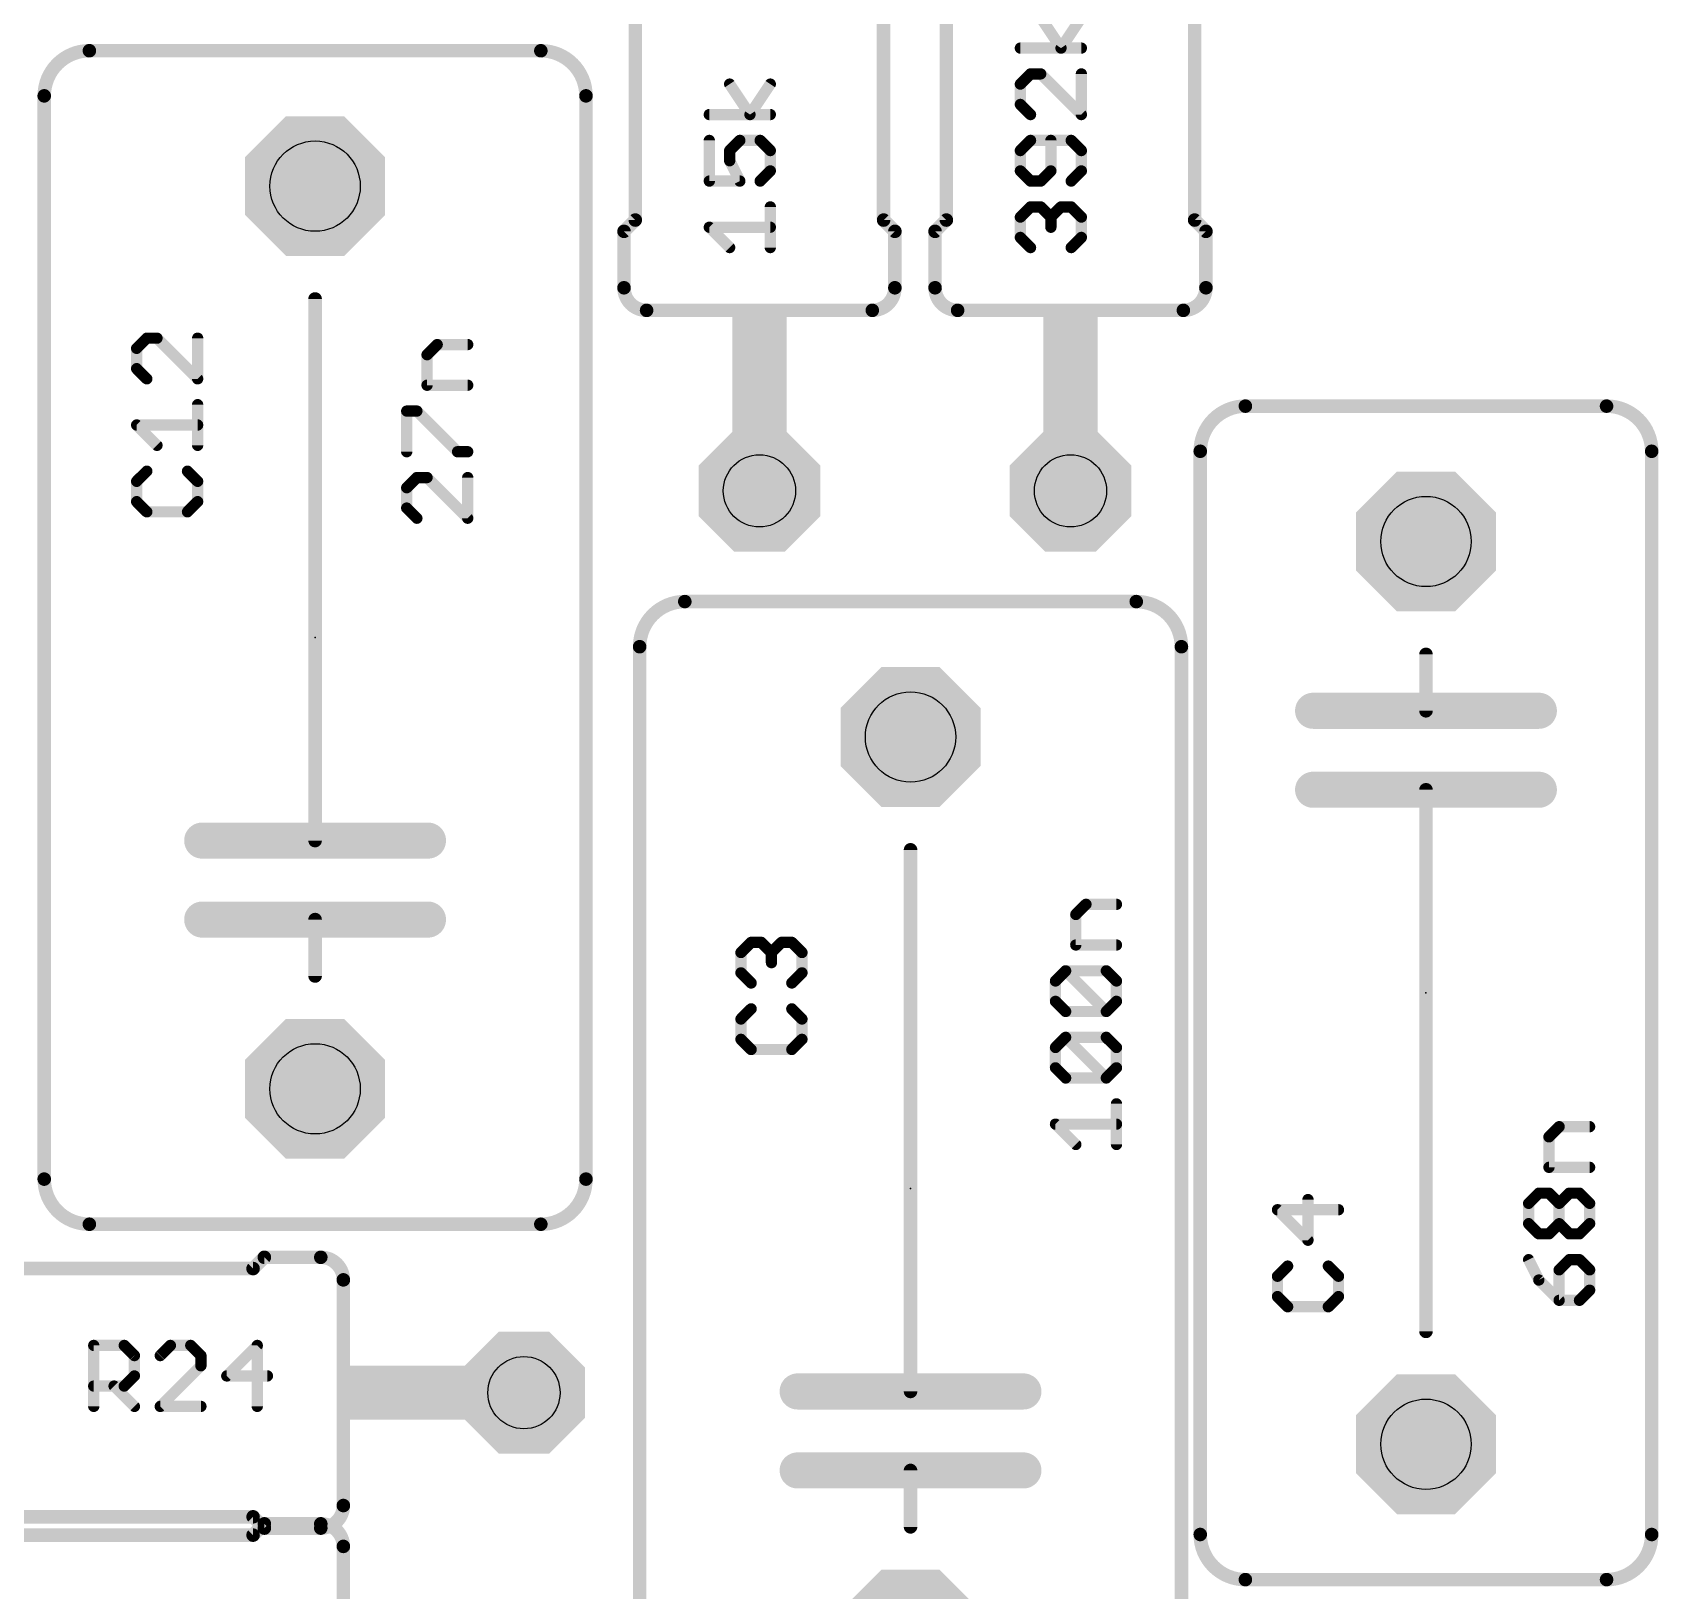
# Model space of a CAD drawing. Header units: inches. Extents: x -5 to 142, y -3 to 122.
# Drawn here: x 89.82 to 108.12, y 47.77 to 65.31 of the extents above; entities that cross this region are included whole.
import ezdxf

# ---------------------------------------------------------------- set-up
doc = ezdxf.new("R2010")
doc.units = ezdxf.units.IN
doc.header["$MEASUREMENT"] = 0
for name, color, linetype in [('17', 82, 'Continuous'), ('21', 253, 'Continuous'), ('23', 7, 'Continuous'), ('25', 253, 'Continuous'), ('27', 253, 'Continuous'), ('29', 253, 'Continuous'), ('44', 253, 'Continuous'), ('51', 253, 'Continuous')]:
    doc.layers.add(name, color=color, linetype=linetype)

# ---------------------------------------------------------------- blocks, each defined once
blk = doc.blocks.new('OCTAGONP')
at = {"const_width": 0.5}
blk.add_lwpolyline([(-0.25, -0.1036), (-0.25, 0.1036), (-0.1036, 0.25), (0.1036, 0.25), (0.25, 0.1036), (0.25, -0.1036), (0.1036, -0.25), (-0.1036, -0.25), (-0.25, -0.1036), (-0.25, 0.1036)], dxfattribs=at)
blk = doc.blocks.new('RECT')
blk.add_solid([(-0.5, -0.5), (0.5, -0.5), (-0.5, 0.5), (0.5, 0.5)])

msp = doc.modelspace()

# ---------------------------------------------------------------- linework, layer by layer
at = {"layer": '21'}
for points, const_width in [([(96.603, 69.802), (96.603, 63.198)], 0.1524), ([(99.397, 69.802), (99.397, 63.198)], 0.1524), ([(100.103, 69.802), (100.103, 63.198)], 0.1524), ([(102.897, 69.802), (102.897, 63.198)], 0.1524), ([(90.46, 65.104), (95.54, 65.104)], 0.1524), ([(89.952, 52.404), (89.952, 64.596)], 0.1524), ([(96.048, 64.596), (96.048, 52.404)], 0.1524), ([(96.603, 63.198), (96.476, 63.071)], 0.1524), ([(96.476, 62.436), (96.476, 63.071)], 0.1524), ([(99.397, 63.198), (99.524, 63.071)], 0.1524), ([(99.524, 62.436), (99.524, 63.071)], 0.1524), ([(100.103, 63.198), (99.976, 63.071)], 0.1524), ([(99.976, 62.436), (99.976, 63.071)], 0.1524), ([(102.897, 63.198), (103.024, 63.071)], 0.1524), ([(103.024, 62.436), (103.024, 63.071)], 0.1524), ([(93, 62.31), (93, 56.214)], 0.1524), ([(99.27, 62.182), (96.73, 62.182)], 0.1524), ([(102.77, 62.182), (100.23, 62.182)], 0.1524), ([(103.468, 61.104), (107.532, 61.104)], 0.1524), ([(102.96, 48.404), (102.96, 60.596)], 0.1524), ([(108.04, 60.596), (108.04, 48.404)], 0.1524), ([(97.16, 58.904), (102.24, 58.904)], 0.1524), ([(96.652, 46.204), (96.652, 58.396)], 0.1524), ([(102.748, 58.396), (102.748, 46.204)], 0.1524), ([(105.5, 58.31), (105.5, 57.675)], 0.1524), ([(105.5, 57.675), (104.23, 57.675)], 0.4064), ([(106.77, 57.675), (105.5, 57.675)], 0.4064), ([(105.5, 56.786), (104.23, 56.786)], 0.4064), ([(106.77, 56.786), (105.5, 56.786)], 0.4064), ([(105.5, 50.69), (105.5, 56.786)], 0.1524), ([(91.73, 56.214), (93, 56.214)], 0.4064), ([(93, 56.214), (94.27, 56.214)], 0.4064), ([(99.7, 56.11), (99.7, 50.014)], 0.1524), ([(91.73, 55.325), (93, 55.325)], 0.4064), ([(93, 55.325), (94.27, 55.325)], 0.4064), ([(93, 54.69), (93, 55.325)], 0.1524), ([(95.54, 51.896), (90.46, 51.896)], 0.1524), ([(92.302, 51.397), (92.429, 51.524)], 0.1524), ([(93.064, 51.524), (92.429, 51.524)], 0.1524), ([(85.698, 51.397), (92.302, 51.397)], 0.1524), ([(93.318, 51.27), (93.318, 48.73)], 0.1524), ([(98.43, 50.014), (99.7, 50.014)], 0.4064), ([(99.7, 50.014), (100.97, 50.014)], 0.4064), ([(98.43, 49.125), (99.7, 49.125)], 0.4064), ([(99.7, 49.125), (100.97, 49.125)], 0.4064), ([(99.7, 48.49), (99.7, 49.125)], 0.1524), ([(85.698, 48.603), (92.302, 48.603)], 0.1524), ([(92.302, 48.603), (92.429, 48.476)], 0.1524), ([(92.302, 48.397), (92.429, 48.524)], 0.1524), ([(93.064, 48.524), (92.429, 48.524)], 0.1524), ([(93.064, 48.476), (92.429, 48.476)], 0.1524), ([(85.698, 48.397), (92.302, 48.397)], 0.1524), ([(93.318, 48.27), (93.318, 45.73)], 0.1524), ([(107.532, 47.896), (103.468, 47.896)], 0.1524)]:
    msp.add_lwpolyline(points, dxfattribs=dict(at, const_width=const_width))
for points, const_width in [([(90.46, 65.104, 0.4142), (89.952, 64.596)], 0.1524), ([(90.46, 65.1421, 1), (90.46, 65.0659)], 0.0762), ([(90.46, 65.0659, 1), (90.46, 65.1421)], 0.0762), ([(96.048, 64.596, 0.4142), (95.54, 65.104)], 0.1524), ([(95.54, 65.1421, 1), (95.54, 65.0659)], 0.0762), ([(95.54, 65.0659, 1), (95.54, 65.1421)], 0.0762), ([(89.9901, 64.596, 1), (89.9139, 64.596)], 0.0762), ([(89.9139, 64.596, 1), (89.9901, 64.596)], 0.0762), ([(96.0861, 64.596, 1), (96.0099, 64.596)], 0.0762), ([(96.0099, 64.596, 1), (96.0861, 64.596)], 0.0762), ([(96.5141, 63.071, 1), (96.4379, 63.071)], 0.0762), ([(96.4491, 63.0979, 1), (96.5029, 63.0441)], 0.0762), ([(96.5649, 63.198, 1), (96.6411, 63.198)], 0.0762), ([(96.6299, 63.1711, 1), (96.5761, 63.2249)], 0.0762), ([(99.3589, 63.198, 1), (99.4351, 63.198)], 0.0762), ([(99.4239, 63.2249, 1), (99.3701, 63.1711)], 0.0762), ([(99.5621, 63.071, 1), (99.4859, 63.071)], 0.0762), ([(99.4971, 63.0441, 1), (99.5509, 63.0979)], 0.0762), ([(100.0141, 63.071, 1), (99.9379, 63.071)], 0.0762), ([(99.9491, 63.0979, 1), (100.0029, 63.0441)], 0.0762), ([(100.0649, 63.198, 1), (100.1411, 63.198)], 0.0762), ([(100.1299, 63.1711, 1), (100.0761, 63.2249)], 0.0762), ([(102.8589, 63.198, 1), (102.9351, 63.198)], 0.0762), ([(102.9239, 63.2249, 1), (102.8701, 63.1711)], 0.0762), ([(103.0621, 63.071, 1), (102.9859, 63.071)], 0.0762), ([(102.9971, 63.0441, 1), (103.0509, 63.0979)], 0.0762), ([(96.476, 62.436, 0.4142), (96.73, 62.182)], 0.1524), ([(96.5141, 62.436, 1), (96.4379, 62.436)], 0.0762), ([(96.4379, 62.436, 1), (96.5141, 62.436)], 0.0762), ([(99.27, 62.182, 0.4142), (99.524, 62.436)], 0.1524), ([(99.5621, 62.436, 1), (99.4859, 62.436)], 0.0762), ([(99.4859, 62.436, 1), (99.5621, 62.436)], 0.0762), ([(99.976, 62.436, 0.4142), (100.23, 62.182)], 0.1524), ([(100.0141, 62.436, 1), (99.9379, 62.436)], 0.0762), ([(99.9379, 62.436, 1), (100.0141, 62.436)], 0.0762), ([(102.77, 62.182, 0.4142), (103.024, 62.436)], 0.1524), ([(103.0621, 62.436, 1), (102.9859, 62.436)], 0.0762), ([(102.9859, 62.436, 1), (103.0621, 62.436)], 0.0762), ([(93.0381, 62.31, 1), (92.9619, 62.31)], 0.0762), ([(96.73, 62.2201, 1), (96.73, 62.1439)], 0.0762), ([(96.73, 62.1439, 1), (96.73, 62.2201)], 0.0762), ([(99.27, 62.2201, 1), (99.27, 62.1439)], 0.0762), ([(99.27, 62.1439, 1), (99.27, 62.2201)], 0.0762), ([(100.23, 62.2201, 1), (100.23, 62.1439)], 0.0762), ([(100.23, 62.1439, 1), (100.23, 62.2201)], 0.0762), ([(102.77, 62.2201, 1), (102.77, 62.1439)], 0.0762), ([(102.77, 62.1439, 1), (102.77, 62.2201)], 0.0762), ([(103.468, 61.104, 0.4142), (102.96, 60.596)], 0.1524), ([(103.468, 61.1421, 1), (103.468, 61.0659)], 0.0762), ([(103.468, 61.0659, 1), (103.468, 61.1421)], 0.0762), ([(108.04, 60.596, 0.4142), (107.532, 61.104)], 0.1524), ([(107.532, 61.1421, 1), (107.532, 61.0659)], 0.0762), ([(107.532, 61.0659, 1), (107.532, 61.1421)], 0.0762), ([(102.9981, 60.596, 1), (102.9219, 60.596)], 0.0762), ([(102.9219, 60.596, 1), (102.9981, 60.596)], 0.0762), ([(108.0781, 60.596, 1), (108.0019, 60.596)], 0.0762), ([(108.0019, 60.596, 1), (108.0781, 60.596)], 0.0762), ([(97.16, 58.904, 0.4142), (96.652, 58.396)], 0.1524), ([(97.16, 58.9421, 1), (97.16, 58.8659)], 0.0762), ([(97.16, 58.8659, 1), (97.16, 58.9421)], 0.0762), ([(102.748, 58.396, 0.4142), (102.24, 58.904)], 0.1524), ([(102.24, 58.9421, 1), (102.24, 58.8659)], 0.0762), ([(102.24, 58.8659, 1), (102.24, 58.9421)], 0.0762), ([(96.6901, 58.396, 1), (96.6139, 58.396)], 0.0762), ([(96.6139, 58.396, 1), (96.6901, 58.396)], 0.0762), ([(102.7861, 58.396, 1), (102.7099, 58.396)], 0.0762), ([(102.7099, 58.396, 1), (102.7861, 58.396)], 0.0762), ([(105.5381, 58.31, 1), (105.4619, 58.31)], 0.0762), ([(104.23, 57.7766, 1), (104.23, 57.5734)], 0.2032), ([(105.5, 57.7766, 1), (105.5, 57.5734)], 0.2032), ([(105.5, 57.5734, 1), (105.5, 57.7766)], 0.2032), ([(106.77, 57.5734, 1), (106.77, 57.7766)], 0.2032), ([(105.4619, 57.675, 1), (105.5381, 57.675)], 0.0762), ([(104.23, 56.8876, 1), (104.23, 56.6844)], 0.2032), ([(105.5, 56.8876, 1), (105.5, 56.6844)], 0.2032), ([(105.5, 56.6844, 1), (105.5, 56.8876)], 0.2032), ([(106.77, 56.6844, 1), (106.77, 56.8876)], 0.2032), ([(105.5381, 56.786, 1), (105.4619, 56.786)], 0.0762), ([(91.73, 56.3156, 1), (91.73, 56.1124)], 0.2032), ([(93, 56.3156, 1), (93, 56.1124)], 0.2032), ([(93, 56.1124, 1), (93, 56.3156)], 0.2032), ([(94.27, 56.1124, 1), (94.27, 56.3156)], 0.2032), ([(92.9619, 56.214, 1), (93.0381, 56.214)], 0.0762), ([(99.7381, 56.11, 1), (99.6619, 56.11)], 0.0762), ([(91.73, 55.4266, 1), (91.73, 55.2234)], 0.2032), ([(93, 55.4266, 1), (93, 55.2234)], 0.2032), ([(93, 55.2234, 1), (93, 55.4266)], 0.2032), ([(94.27, 55.2234, 1), (94.27, 55.4266)], 0.2032), ([(93.0381, 55.325, 1), (92.9619, 55.325)], 0.0762), ([(92.9619, 54.69, 1), (93.0381, 54.69)], 0.0762), ([(89.952, 52.404, 0.4142), (90.46, 51.896)], 0.1524), ([(89.9901, 52.404, 1), (89.9139, 52.404)], 0.0762), ([(89.9139, 52.404, 1), (89.9901, 52.404)], 0.0762), ([(95.54, 51.896, 0.4142), (96.048, 52.404)], 0.1524), ([(96.0861, 52.404, 1), (96.0099, 52.404)], 0.0762), ([(96.0099, 52.404, 1), (96.0861, 52.404)], 0.0762), ([(90.46, 51.9341, 1), (90.46, 51.8579)], 0.0762), ([(90.46, 51.8579, 1), (90.46, 51.9341)], 0.0762), ([(95.54, 51.9341, 1), (95.54, 51.8579)], 0.0762), ([(95.54, 51.8579, 1), (95.54, 51.9341)], 0.0762), ([(92.429, 51.5621, 1), (92.429, 51.4859)], 0.0762), ([(92.4559, 51.4971, 1), (92.4021, 51.5509)], 0.0762), ([(93.318, 51.27, 0.4142), (93.064, 51.524)], 0.1524), ([(93.064, 51.5621, 1), (93.064, 51.4859)], 0.0762), ([(93.064, 51.4859, 1), (93.064, 51.5621)], 0.0762), ([(92.2751, 51.4239, 1), (92.3289, 51.3701)], 0.0762), ([(92.302, 51.3589, 1), (92.302, 51.4351)], 0.0762), ([(93.3561, 51.27, 1), (93.2799, 51.27)], 0.0762), ([(93.2799, 51.27, 1), (93.3561, 51.27)], 0.0762), ([(105.4619, 50.69, 1), (105.5381, 50.69)], 0.0762), ([(98.43, 50.1156, 1), (98.43, 49.9124)], 0.2032), ([(99.7, 50.1156, 1), (99.7, 49.9124)], 0.2032), ([(99.7, 49.9124, 1), (99.7, 50.1156)], 0.2032), ([(100.97, 49.9124, 1), (100.97, 50.1156)], 0.2032), ([(99.6619, 50.014, 1), (99.7381, 50.014)], 0.0762), ([(98.43, 49.2266, 1), (98.43, 49.0234)], 0.2032), ([(99.7, 49.2266, 1), (99.7, 49.0234)], 0.2032), ([(99.7, 49.0234, 1), (99.7, 49.2266)], 0.2032), ([(100.97, 49.0234, 1), (100.97, 49.2266)], 0.2032), ([(99.7381, 49.125, 1), (99.6619, 49.125)], 0.0762), ([(92.3289, 48.6299, 1), (92.2751, 48.5761)], 0.0762), ([(92.302, 48.5649, 1), (92.302, 48.6411)], 0.0762), ([(93.064, 48.476, 0.4142), (93.318, 48.73)], 0.1524), ([(93.3561, 48.73, 1), (93.2799, 48.73)], 0.0762), ([(93.2799, 48.73, 1), (93.3561, 48.73)], 0.0762), ([(92.429, 48.5621, 1), (92.429, 48.4859)], 0.0762), ([(92.429, 48.5141, 1), (92.429, 48.4379)], 0.0762), ([(92.4559, 48.4971, 1), (92.4021, 48.5509)], 0.0762), ([(92.4021, 48.4491, 1), (92.4559, 48.5029)], 0.0762), ([(93.318, 48.27, 0.4142), (93.064, 48.524)], 0.1524), ([(93.064, 48.5621, 1), (93.064, 48.4859)], 0.0762), ([(93.064, 48.5141, 1), (93.064, 48.4379)], 0.0762), ([(93.064, 48.4859, 1), (93.064, 48.5621)], 0.0762), ([(93.064, 48.4379, 1), (93.064, 48.5141)], 0.0762), ([(99.6619, 48.49, 1), (99.7381, 48.49)], 0.0762), ([(92.2751, 48.4239, 1), (92.3289, 48.3701)], 0.0762), ([(92.302, 48.3589, 1), (92.302, 48.4351)], 0.0762), ([(93.3561, 48.27, 1), (93.2799, 48.27)], 0.0762), ([(93.2799, 48.27, 1), (93.3561, 48.27)], 0.0762), ([(102.96, 48.404, 0.4142), (103.468, 47.896)], 0.1524), ([(102.9981, 48.404, 1), (102.9219, 48.404)], 0.0762), ([(102.9219, 48.404, 1), (102.9981, 48.404)], 0.0762), ([(107.532, 47.896, 0.4142), (108.04, 48.404)], 0.1524), ([(108.0781, 48.404, 1), (108.0019, 48.404)], 0.0762), ([(108.0019, 48.404, 1), (108.0781, 48.404)], 0.0762), ([(103.468, 47.9341, 1), (103.468, 47.8579)], 0.0762), ([(103.468, 47.8579, 1), (103.468, 47.9341)], 0.0762), ([(107.532, 47.9341, 1), (107.532, 47.8579)], 0.0762), ([(107.532, 47.8579, 1), (107.532, 47.9341)], 0.0762)]:
    msp.add_lwpolyline(points, format="xyb", dxfattribs=dict(at, const_width=const_width))
at = {"layer": '23'}
for p in [(93, 58.5), (105.5, 54.5), (99.7, 52.3)]:
    msp.add_point(p, dxfattribs=at)
at = {"layer": '25', "const_width": 0.127}
for points in [[(91.1063, 61.8687), (90.9919, 61.7543)], [(91.2207, 61.8687), (91.1063, 61.8687)], [(91.6783, 61.4111), (91.2207, 61.8687)], [(91.6783, 61.8687), (91.6783, 61.4111)], [(90.9919, 61.7543), (90.9919, 61.5255)], [(90.9919, 61.5255), (91.1063, 61.4111)], [(91.6783, 60.6627), (91.6783, 61.1203)], [(91.2207, 60.6627), (90.9919, 60.8915)], [(90.9919, 60.8915), (91.6783, 60.8915)], [(91.1063, 60.3718), (90.9919, 60.2574)], [(91.6783, 60.2574), (91.5639, 60.3718)], [(90.9919, 60.2574), (90.9919, 60.0287)], [(91.6783, 60.0287), (91.6783, 60.2574)], [(90.9919, 60.0287), (91.1063, 59.9143)], [(91.5639, 59.9143), (91.6783, 60.0287)], [(91.1063, 59.9143), (91.5639, 59.9143)], [(97.7919, 54.9543), (97.9063, 55.0687)], [(97.9063, 55.0687), (98.0207, 55.0687)], [(98.0207, 55.0687), (98.1351, 54.9543)], [(98.1351, 54.9543), (98.2495, 55.0687)], [(98.2495, 55.0687), (98.3639, 55.0687)], [(98.3639, 55.0687), (98.4783, 54.9543)], [(97.7919, 54.7255), (97.7919, 54.9543)], [(98.1351, 54.9543), (98.1351, 54.8399)], [(98.4783, 54.9543), (98.4783, 54.7255)], [(97.9063, 54.6111), (97.7919, 54.7255)], [(98.4783, 54.7255), (98.3639, 54.6111)], [(97.9063, 54.3203), (97.7919, 54.2059)], [(98.4783, 54.2059), (98.3639, 54.3203)], [(97.7919, 54.2059), (97.7919, 53.9771)], [(98.4783, 53.9771), (98.4783, 54.2059)], [(97.7919, 53.9771), (97.9063, 53.8627)], [(98.3639, 53.8627), (98.4783, 53.9771)], [(97.9063, 53.8627), (98.3639, 53.8627)], [(104.1723, 51.7159), (104.1723, 52.1735)], [(104.5155, 52.0591), (103.8291, 52.0591)], [(103.8291, 52.0591), (104.1723, 51.7159)], [(103.9435, 51.4251), (103.8291, 51.3107)], [(104.5155, 51.3107), (104.4011, 51.4251)], [(103.8291, 51.3107), (103.8291, 51.0819)], [(104.5155, 51.0819), (104.5155, 51.3107)], [(103.8291, 51.0819), (103.9435, 50.9675)], [(104.4011, 50.9675), (104.5155, 51.0819)], [(103.9435, 50.9675), (104.4011, 50.9675)], [(90.5093, 49.8457), (90.5093, 50.5321)], [(90.5093, 50.5321), (90.8524, 50.5321)], [(90.8524, 50.5321), (90.9668, 50.4177)], [(91.3721, 50.5321), (91.2577, 50.4177)], [(91.6009, 50.5321), (91.3721, 50.5321)], [(91.7153, 50.4177), (91.6009, 50.5321)], [(92.3493, 50.5321), (92.0061, 50.1889)], [(92.3493, 49.8457), (92.3493, 50.5321)], [(90.9668, 50.4177), (90.9668, 50.1889)], [(91.2577, 49.8457), (91.7153, 50.3033)], [(91.7153, 50.3033), (91.7153, 50.4177)], [(90.8524, 50.0745), (90.5093, 50.0745)], [(90.738, 50.0745), (90.9668, 49.8457)], [(90.9668, 50.1889), (90.8524, 50.0745)], [(92.0061, 50.1889), (92.4637, 50.1889)], [(91.7153, 49.8457), (91.2577, 49.8457)]]:
    msp.add_lwpolyline(points, dxfattribs=at)
at = {"layer": '25', "const_width": 0.0635}
for points in [[(91.1063, 61.9004, 1), (91.1063, 61.8369)], [(91.1288, 61.8462, 1), (91.0839, 61.8911)], [(91.2432, 61.8911, 1), (91.1983, 61.8462)], [(91.2207, 61.8369, 1), (91.2207, 61.9004)], [(91.7101, 61.8687, 1), (91.6466, 61.8687)], [(91.0237, 61.7543, 1), (90.9602, 61.7543)], [(90.9695, 61.7767, 1), (91.0144, 61.7318)], [(90.9602, 61.5255, 1), (91.0237, 61.5255)], [(91.0144, 61.5479, 1), (90.9695, 61.503)], [(91.0839, 61.3886, 1), (91.1288, 61.4335)], [(91.6466, 61.4111, 1), (91.7101, 61.4111)], [(91.6558, 61.3886, 1), (91.7008, 61.4335)], [(91.7101, 61.1203, 1), (91.6466, 61.1203)], [(90.9919, 60.9232, 1), (90.9919, 60.8597)], [(91.0144, 60.9139, 1), (90.9695, 60.869)], [(91.6783, 60.8597, 1), (91.6783, 60.9232)], [(91.1983, 60.6402, 1), (91.2432, 60.6851)], [(91.6466, 60.6627, 1), (91.7101, 60.6627)], [(91.1288, 60.3494, 1), (91.0839, 60.3943)], [(91.5864, 60.3943, 1), (91.5415, 60.3494)], [(91.0237, 60.2574, 1), (90.9602, 60.2574)], [(90.9695, 60.2799, 1), (91.0144, 60.235)], [(91.7101, 60.2574, 1), (91.6466, 60.2574)], [(91.6558, 60.235, 1), (91.7008, 60.2799)], [(90.9602, 60.0287, 1), (91.0237, 60.0287)], [(91.0144, 60.0511, 1), (90.9695, 60.0062)], [(91.6466, 60.0287, 1), (91.7101, 60.0287)], [(91.7008, 60.0062, 1), (91.6558, 60.0511)], [(91.1063, 59.946, 1), (91.1063, 59.8825)], [(91.0839, 59.8918, 1), (91.1288, 59.9367)], [(91.5415, 59.9367, 1), (91.5864, 59.8918)], [(91.5639, 59.8825, 1), (91.5639, 59.946)], [(97.9063, 55.1004, 1), (97.9063, 55.0369)], [(97.9288, 55.0462, 1), (97.8839, 55.0911)], [(98.0432, 55.0911, 1), (97.9983, 55.0462)], [(98.0207, 55.0369, 1), (98.0207, 55.1004)], [(98.2495, 55.1004, 1), (98.2495, 55.0369)], [(98.272, 55.0462, 1), (98.2271, 55.0911)], [(98.3864, 55.0911, 1), (98.3415, 55.0462)], [(98.3639, 55.0369, 1), (98.3639, 55.1004)], [(97.8237, 54.9543, 1), (97.7602, 54.9543)], [(97.7695, 54.9767, 1), (97.8144, 54.9318)], [(98.1669, 54.9543, 1), (98.1034, 54.9543)], [(98.1127, 54.9767, 1), (98.1576, 54.9318)], [(98.1127, 54.9318, 1), (98.1576, 54.9767)], [(98.5101, 54.9543, 1), (98.4466, 54.9543)], [(98.4558, 54.9318, 1), (98.5008, 54.9767)], [(97.7602, 54.7255, 1), (97.8237, 54.7255)], [(97.8144, 54.7479, 1), (97.7695, 54.703)], [(98.1034, 54.8399, 1), (98.1669, 54.8399)], [(98.4466, 54.7255, 1), (98.5101, 54.7255)], [(98.5008, 54.703, 1), (98.4558, 54.7479)], [(97.8839, 54.5886, 1), (97.9288, 54.6335)], [(98.3415, 54.6335, 1), (98.3864, 54.5886)], [(97.9288, 54.2978, 1), (97.8839, 54.3427)], [(98.3864, 54.3427, 1), (98.3415, 54.2978)], [(97.8237, 54.2059, 1), (97.7602, 54.2059)], [(97.7695, 54.2283, 1), (97.8144, 54.1834)], [(98.5101, 54.2059, 1), (98.4466, 54.2059)], [(98.4558, 54.1834, 1), (98.5008, 54.2283)], [(97.7602, 53.9771, 1), (97.8237, 53.9771)], [(97.8144, 53.9995, 1), (97.7695, 53.9546)], [(98.4466, 53.9771, 1), (98.5101, 53.9771)], [(98.5008, 53.9546, 1), (98.4558, 53.9995)], [(97.9063, 53.8944, 1), (97.9063, 53.8309)], [(97.8839, 53.8402, 1), (97.9288, 53.8851)], [(98.3415, 53.8851, 1), (98.3864, 53.8402)], [(98.3639, 53.8309, 1), (98.3639, 53.8944)], [(104.2041, 52.1735, 1), (104.1406, 52.1735)], [(103.8291, 52.0909, 1), (103.8291, 52.0274)], [(103.8516, 52.0816, 1), (103.8067, 52.0367)], [(104.5155, 52.0274, 1), (104.5155, 52.0909)], [(104.1406, 51.7159, 1), (104.2041, 51.7159)], [(104.1499, 51.6935, 1), (104.1948, 51.7384)], [(103.966, 51.4026, 1), (103.9211, 51.4475)], [(104.4236, 51.4475, 1), (104.3787, 51.4026)], [(103.8609, 51.3107, 1), (103.7974, 51.3107)], [(103.8067, 51.3331, 1), (103.8516, 51.2882)], [(104.5473, 51.3107, 1), (104.4838, 51.3107)], [(104.493, 51.2882, 1), (104.538, 51.3331)], [(103.7974, 51.0819, 1), (103.8609, 51.0819)], [(103.8516, 51.1043, 1), (103.8067, 51.0594)], [(104.4838, 51.0819, 1), (104.5473, 51.0819)], [(104.538, 51.0594, 1), (104.493, 51.1043)], [(103.9435, 50.9992, 1), (103.9435, 50.9358)], [(103.9211, 50.945, 1), (103.966, 50.99)], [(104.3787, 50.99, 1), (104.4236, 50.945)], [(104.4011, 50.9358, 1), (104.4011, 50.9992)], [(90.541, 50.5321, 1), (90.4775, 50.5321)], [(90.5093, 50.5638, 1), (90.5093, 50.5003)], [(90.8749, 50.5545, 1), (90.83, 50.5096)], [(90.8524, 50.5003, 1), (90.8524, 50.5638)], [(91.3721, 50.5638, 1), (91.3721, 50.5003)], [(91.3945, 50.5096, 1), (91.3496, 50.5545)], [(91.6233, 50.5545, 1), (91.5784, 50.5096)], [(91.6009, 50.5003, 1), (91.6009, 50.5638)], [(92.381, 50.5321, 1), (92.3175, 50.5321)], [(92.3717, 50.5096, 1), (92.3268, 50.5545)], [(90.9986, 50.4177, 1), (90.9351, 50.4177)], [(90.9444, 50.3952, 1), (90.9893, 50.4401)], [(91.2352, 50.4401, 1), (91.2801, 50.3952)], [(91.747, 50.4177, 1), (91.6835, 50.4177)], [(91.6835, 50.3033, 1), (91.747, 50.3033)], [(91.6928, 50.3952, 1), (91.7377, 50.4401)], [(91.7377, 50.2808, 1), (91.6928, 50.3257)], [(90.5093, 50.1062, 1), (90.5093, 50.0427)], [(90.7605, 50.0969, 1), (90.7156, 50.052)], [(90.8524, 50.0427, 1), (90.8524, 50.1062)], [(90.9351, 50.1889, 1), (90.9986, 50.1889)], [(90.9893, 50.1664, 1), (90.9444, 50.2113)], [(92.0061, 50.2206, 1), (92.0061, 50.1571)], [(91.9836, 50.2113, 1), (92.0285, 50.1664)], [(92.4637, 50.1571, 1), (92.4637, 50.2206)], [(90.83, 50.0969, 1), (90.8749, 50.052)], [(90.4775, 49.8457, 1), (90.541, 49.8457)], [(90.9444, 49.8232, 1), (90.9893, 49.8682)], [(91.2352, 49.8682, 1), (91.2801, 49.8232)], [(91.2577, 49.8775, 1), (91.2577, 49.814)], [(91.7153, 49.814, 1), (91.7153, 49.8775)], [(92.3175, 49.8457, 1), (92.381, 49.8457)]]:
    msp.add_lwpolyline(points, format="xyb", dxfattribs=at)
at = {"layer": '27', "const_width": 0.127}
for points in [[(101.3935, 65.1337), (101.1647, 65.4769)], [(101.6223, 65.4769), (101.3935, 65.1337)], [(101.6223, 65.1337), (100.9359, 65.1337)], [(97.8935, 64.3853), (97.6647, 64.7285)], [(98.1223, 64.7285), (97.8935, 64.3853)], [(101.0503, 64.8429), (100.9359, 64.7285)], [(100.9359, 64.7285), (100.9359, 64.4997)], [(101.1647, 64.8429), (101.0503, 64.8429)], [(101.6223, 64.3853), (101.1647, 64.8429)], [(101.6223, 64.8429), (101.6223, 64.3853)], [(98.1223, 64.3853), (97.4359, 64.3853)], [(100.9359, 64.4997), (101.0503, 64.3853)], [(97.4359, 64.0945), (97.4359, 63.6369)], [(97.6647, 63.9801), (97.7791, 64.0945)], [(97.6647, 63.8657), (97.6647, 63.9801)], [(97.7791, 64.0945), (98.0079, 64.0945)], [(98.0079, 64.0945), (98.1223, 63.9801)], [(98.1223, 63.9801), (98.1223, 63.7513)], [(101.0503, 64.0945), (100.9359, 63.9801)], [(100.9359, 63.9801), (100.9359, 63.7513)], [(101.5079, 64.0945), (101.0503, 64.0945)], [(101.2791, 63.7513), (101.2791, 64.0945)], [(101.6223, 63.9801), (101.5079, 64.0945)], [(101.6223, 63.7513), (101.6223, 63.9801)], [(97.7791, 63.6369), (97.6647, 63.8657)], [(97.4359, 63.6369), (97.7791, 63.6369)], [(98.1223, 63.7513), (98.0079, 63.6369)], [(100.9359, 63.7513), (101.0503, 63.6369)], [(101.0503, 63.6369), (101.1647, 63.6369)], [(101.1647, 63.6369), (101.2791, 63.7513)], [(101.5079, 63.6369), (101.6223, 63.7513)], [(98.1223, 62.8885), (98.1223, 63.3461)], [(100.9359, 63.2317), (101.0503, 63.3461)], [(101.0503, 63.3461), (101.1647, 63.3461)], [(101.1647, 63.3461), (101.2791, 63.2317)], [(101.2791, 63.2317), (101.3935, 63.3461)], [(101.3935, 63.3461), (101.5079, 63.3461)], [(101.5079, 63.3461), (101.6223, 63.2317)], [(97.6647, 62.8885), (97.4359, 63.1173)], [(97.4359, 63.1173), (98.1223, 63.1173)], [(100.9359, 63.0029), (100.9359, 63.2317)], [(101.2791, 63.2317), (101.2791, 63.1173)], [(101.6223, 63.2317), (101.6223, 63.0029)], [(101.0503, 62.8885), (100.9359, 63.0029)], [(101.6223, 63.0029), (101.5079, 62.8885)], [(94.2597, 61.6823), (94.3741, 61.7967)], [(94.3741, 61.7967), (94.7173, 61.7967)], [(94.2597, 61.3391), (94.2597, 61.6823)], [(94.7173, 61.3391), (94.2597, 61.3391)], [(94.0309, 60.5907), (94.0309, 61.0483)], [(94.0309, 61.0483), (94.1453, 61.0483)], [(94.1453, 61.0483), (94.6029, 60.5907)], [(94.6029, 60.5907), (94.7173, 60.5907)], [(94.1453, 60.2998), (94.0309, 60.1854)], [(94.0309, 60.1854), (94.0309, 59.9566)], [(94.2597, 60.2998), (94.1453, 60.2998)], [(94.7173, 59.8423), (94.2597, 60.2998)], [(94.7173, 60.2998), (94.7173, 59.8423)], [(94.0309, 59.9566), (94.1453, 59.8423)], [(101.5597, 55.3823), (101.6741, 55.4967)], [(101.5597, 55.0391), (101.5597, 55.3823)], [(101.6741, 55.4967), (102.0173, 55.4967)], [(102.0173, 55.0391), (101.5597, 55.0391)], [(101.3309, 54.6339), (101.4453, 54.7483)], [(101.4453, 54.7483), (101.9029, 54.7483)], [(101.9029, 54.2907), (101.4453, 54.7483)], [(101.9029, 54.7483), (102.0173, 54.6339)], [(101.3309, 54.4051), (101.3309, 54.6339)], [(102.0173, 54.6339), (102.0173, 54.4051)], [(101.4453, 54.2907), (101.3309, 54.4051)], [(101.9029, 54.2907), (101.4453, 54.2907)], [(102.0173, 54.4051), (101.9029, 54.2907)], [(101.3309, 53.8854), (101.4453, 53.9998)], [(101.4453, 53.9998), (101.9029, 53.9998)], [(101.9029, 53.5423), (101.4453, 53.9998)], [(101.9029, 53.9998), (102.0173, 53.8854)], [(101.3309, 53.6567), (101.3309, 53.8854)], [(102.0173, 53.8854), (102.0173, 53.6567)], [(101.4453, 53.5423), (101.3309, 53.6567)], [(102.0173, 53.6567), (101.9029, 53.5423)], [(101.9029, 53.5423), (101.4453, 53.5423)], [(102.0173, 52.7938), (102.0173, 53.2514)], [(101.5597, 52.7938), (101.3309, 53.0226)], [(101.3309, 53.0226), (102.0173, 53.0226)], [(106.8839, 52.8795), (106.9983, 52.9939)], [(106.8839, 52.5363), (106.8839, 52.8795)], [(106.9983, 52.9939), (107.3415, 52.9939)], [(107.3415, 52.5363), (106.8839, 52.5363)], [(106.6551, 52.1311), (106.7695, 52.2455)], [(106.6551, 51.9023), (106.6551, 52.1311)], [(106.7695, 52.2455), (106.8839, 52.2455)], [(106.8839, 52.2455), (106.9983, 52.1311)], [(106.9983, 52.1311), (107.1127, 52.2455)], [(106.9983, 51.9023), (106.9983, 52.1311)], [(107.1127, 52.2455), (107.2271, 52.2455)], [(107.2271, 52.2455), (107.3415, 52.1311)], [(107.3415, 52.1311), (107.3415, 51.9023)], [(106.7695, 51.7879), (106.6551, 51.9023)], [(106.9983, 51.9023), (106.8839, 51.7879)], [(107.1127, 51.7879), (106.9983, 51.9023)], [(107.3415, 51.9023), (107.2271, 51.7879)], [(106.8839, 51.7879), (106.7695, 51.7879)], [(107.2271, 51.7879), (107.1127, 51.7879)], [(106.6551, 51.4971), (106.7695, 51.2683)], [(107.1127, 51.4971), (106.9983, 51.3827)], [(106.9983, 51.3827), (106.9983, 51.0395)], [(107.2271, 51.4971), (107.1127, 51.4971)], [(107.3415, 51.3827), (107.2271, 51.4971)], [(107.3415, 51.1539), (107.3415, 51.3827)], [(106.7695, 51.2683), (106.9983, 51.0395)], [(106.9983, 51.0395), (107.2271, 51.0395)], [(107.2271, 51.0395), (107.3415, 51.1539)]]:
    msp.add_lwpolyline(points, dxfattribs=at)
at = {"layer": '27', "const_width": 0.0635}
for points in [[(100.9359, 65.1655, 1), (100.9359, 65.102)], [(101.3671, 65.1514, 1), (101.4199, 65.1161)], [(101.3671, 65.1161, 1), (101.4199, 65.1514)], [(101.6223, 65.102, 1), (101.6223, 65.1655)], [(97.6911, 64.7461, 1), (97.6383, 64.7109)], [(98.1487, 64.7109, 1), (98.0959, 64.7461)], [(100.9677, 64.7285, 1), (100.9042, 64.7285)], [(100.9135, 64.751, 1), (100.9584, 64.7061)], [(101.0503, 64.8747, 1), (101.0503, 64.8112)], [(101.0728, 64.8205, 1), (101.0279, 64.8654)], [(101.1872, 64.8654, 1), (101.1423, 64.8205)], [(101.1647, 64.8112, 1), (101.1647, 64.8747)], [(101.6541, 64.8429, 1), (101.5906, 64.8429)], [(97.4359, 64.4171, 1), (97.4359, 64.3536)], [(97.8671, 64.4029, 1), (97.9199, 64.3677)], [(97.8671, 64.3677, 1), (97.9199, 64.4029)], [(98.1223, 64.3536, 1), (98.1223, 64.4171)], [(100.9042, 64.4997, 1), (100.9677, 64.4997)], [(100.9584, 64.5222, 1), (100.9135, 64.4773)], [(101.0279, 64.3629, 1), (101.0728, 64.4078)], [(101.5906, 64.3853, 1), (101.6541, 64.3853)], [(101.5998, 64.3629, 1), (101.6448, 64.4078)], [(97.4677, 64.0945, 1), (97.4042, 64.0945)], [(97.6965, 63.9801, 1), (97.633, 63.9801)], [(97.7791, 64.1263, 1), (97.7791, 64.0628)], [(97.8016, 64.0721, 1), (97.7567, 64.117)], [(98.0304, 64.117, 1), (97.9855, 64.0721)], [(98.0079, 64.0628, 1), (98.0079, 64.1263)], [(98.1541, 63.9801, 1), (98.0906, 63.9801)], [(100.9677, 63.9801, 1), (100.9042, 63.9801)], [(101.0503, 64.1263, 1), (101.0503, 64.0628)], [(101.0728, 64.0721, 1), (101.0279, 64.117)], [(101.3109, 64.0945, 1), (101.2474, 64.0945)], [(101.5304, 64.117, 1), (101.4855, 64.0721)], [(101.5079, 64.0628, 1), (101.5079, 64.1263)], [(101.6541, 63.9801, 1), (101.5906, 63.9801)], [(97.6931, 63.8799, 1), (97.6363, 63.8515)], [(97.633, 63.8657, 1), (97.6965, 63.8657)], [(97.6423, 64.0026, 1), (97.6872, 63.9577)], [(98.0998, 63.9577, 1), (98.1448, 64.0026)], [(100.9135, 64.0026, 1), (100.9584, 63.9577)], [(101.5998, 63.9577, 1), (101.6448, 64.0026)], [(97.4359, 63.6687, 1), (97.4359, 63.6052)], [(97.7507, 63.6227, 1), (97.8075, 63.6511)], [(97.7791, 63.6052, 1), (97.7791, 63.6687)], [(97.9855, 63.6594, 1), (98.0304, 63.6145)], [(98.0906, 63.7513, 1), (98.1541, 63.7513)], [(98.1448, 63.7289, 1), (98.0998, 63.7738)], [(100.9042, 63.7513, 1), (100.9677, 63.7513)], [(100.9584, 63.7738, 1), (100.9135, 63.7289)], [(101.0503, 63.6687, 1), (101.0503, 63.6052)], [(101.0279, 63.6145, 1), (101.0728, 63.6594)], [(101.1423, 63.6594, 1), (101.1872, 63.6145)], [(101.1647, 63.6052, 1), (101.1647, 63.6687)], [(101.2474, 63.7513, 1), (101.3109, 63.7513)], [(101.3016, 63.7289, 1), (101.2567, 63.7738)], [(101.4855, 63.6594, 1), (101.5304, 63.6145)], [(101.5906, 63.7513, 1), (101.6541, 63.7513)], [(101.6448, 63.7289, 1), (101.5998, 63.7738)], [(97.4042, 63.6369, 1), (97.4677, 63.6369)], [(98.1541, 63.3461, 1), (98.0906, 63.3461)], [(101.0503, 63.3778, 1), (101.0503, 63.3143)], [(101.0728, 63.3236, 1), (101.0279, 63.3685)], [(101.1872, 63.3685, 1), (101.1423, 63.3236)], [(101.1647, 63.3143, 1), (101.1647, 63.3778)], [(101.3935, 63.3778, 1), (101.3935, 63.3143)], [(101.416, 63.3236, 1), (101.3711, 63.3685)], [(101.5304, 63.3685, 1), (101.4855, 63.3236)], [(101.5079, 63.3143, 1), (101.5079, 63.3778)], [(97.4359, 63.149, 1), (97.4359, 63.0855)], [(97.4584, 63.1397, 1), (97.4135, 63.0948)], [(98.1223, 63.0855, 1), (98.1223, 63.149)], [(100.9677, 63.2317, 1), (100.9042, 63.2317)], [(100.9135, 63.2541, 1), (100.9584, 63.2092)], [(101.3109, 63.2317, 1), (101.2474, 63.2317)], [(101.2474, 63.1173, 1), (101.3109, 63.1173)], [(101.2567, 63.2541, 1), (101.3016, 63.2092)], [(101.2567, 63.2092, 1), (101.3016, 63.2541)], [(101.6541, 63.2317, 1), (101.5906, 63.2317)], [(101.5998, 63.2092, 1), (101.6448, 63.2541)], [(97.6423, 62.866, 1), (97.6872, 62.911)], [(100.9042, 63.0029, 1), (100.9677, 63.0029)], [(100.9584, 63.0253, 1), (100.9135, 62.9804)], [(101.0279, 62.866, 1), (101.0728, 62.911)], [(101.4855, 62.911, 1), (101.5304, 62.866)], [(101.5906, 63.0029, 1), (101.6541, 63.0029)], [(101.6448, 62.9804, 1), (101.5998, 63.0253)], [(98.0906, 62.8885, 1), (98.1541, 62.8885)], [(94.3741, 61.8284, 1), (94.3741, 61.7649)], [(94.3966, 61.7742, 1), (94.3517, 61.8191)], [(94.7173, 61.7649, 1), (94.7173, 61.8284)], [(94.2915, 61.6823, 1), (94.228, 61.6823)], [(94.2373, 61.7047, 1), (94.2822, 61.6598)], [(94.2597, 61.3708, 1), (94.2597, 61.3073)], [(94.228, 61.3391, 1), (94.2915, 61.3391)], [(94.7173, 61.3073, 1), (94.7173, 61.3708)], [(94.0627, 61.0483, 1), (93.9992, 61.0483)], [(94.0309, 61.08, 1), (94.0309, 61.0165)], [(94.1678, 61.0707, 1), (94.1229, 61.0258)], [(94.1453, 61.0165, 1), (94.1453, 61.08)], [(93.9992, 60.5907, 1), (94.0627, 60.5907)], [(94.6029, 60.6224, 1), (94.6029, 60.5589)], [(94.5805, 60.5682, 1), (94.6254, 60.6131)], [(94.7173, 60.5589, 1), (94.7173, 60.6224)], [(94.0627, 60.1854, 1), (93.9992, 60.1854)], [(94.0085, 60.2079, 1), (94.0534, 60.163)], [(94.1453, 60.3316, 1), (94.1453, 60.2681)], [(94.1678, 60.2774, 1), (94.1229, 60.3223)], [(94.2822, 60.3223, 1), (94.2373, 60.2774)], [(94.2597, 60.2681, 1), (94.2597, 60.3316)], [(94.7491, 60.2998, 1), (94.6856, 60.2998)], [(94.0534, 59.9791, 1), (94.0085, 59.9342)], [(93.9992, 59.9566, 1), (94.0627, 59.9566)], [(94.1229, 59.8198, 1), (94.1678, 59.8647)], [(94.6856, 59.8423, 1), (94.7491, 59.8423)], [(94.6948, 59.8198, 1), (94.7398, 59.8647)], [(101.5915, 55.3823, 1), (101.528, 55.3823)], [(101.6741, 55.5284, 1), (101.6741, 55.4649)], [(101.6966, 55.4742, 1), (101.6517, 55.5191)], [(102.0173, 55.4649, 1), (102.0173, 55.5284)], [(101.5373, 55.4047, 1), (101.5822, 55.3598)], [(101.5597, 55.0708, 1), (101.5597, 55.0073)], [(101.528, 55.0391, 1), (101.5915, 55.0391)], [(102.0173, 55.0073, 1), (102.0173, 55.0708)], [(101.4453, 54.78, 1), (101.4453, 54.7165)], [(101.4678, 54.7707, 1), (101.4229, 54.7258)], [(101.4678, 54.7258, 1), (101.4229, 54.7707)], [(101.9254, 54.7707, 1), (101.8805, 54.7258)], [(101.9029, 54.7165, 1), (101.9029, 54.78)], [(101.3627, 54.6339, 1), (101.2992, 54.6339)], [(101.3085, 54.6563, 1), (101.3534, 54.6114)], [(102.0491, 54.6339, 1), (101.9856, 54.6339)], [(101.9948, 54.6114, 1), (102.0398, 54.6563)], [(101.2992, 54.4051, 1), (101.3627, 54.4051)], [(101.3534, 54.4275, 1), (101.3085, 54.3826)], [(101.4453, 54.3224, 1), (101.4453, 54.2589)], [(101.4229, 54.2682, 1), (101.4678, 54.3131)], [(101.8805, 54.3131, 1), (101.9254, 54.2682)], [(101.8805, 54.2682, 1), (101.9254, 54.3131)], [(101.9029, 54.2589, 1), (101.9029, 54.3224)], [(101.9856, 54.4051, 1), (102.0491, 54.4051)], [(102.0398, 54.3826, 1), (101.9948, 54.4275)], [(101.4453, 54.0316, 1), (101.4453, 53.9681)], [(101.4678, 54.0223, 1), (101.4229, 53.9774)], [(101.4678, 53.9774, 1), (101.4229, 54.0223)], [(101.9254, 54.0223, 1), (101.8805, 53.9774)], [(101.9029, 53.9681, 1), (101.9029, 54.0316)], [(101.3627, 53.8854, 1), (101.2992, 53.8854)], [(101.3085, 53.9079, 1), (101.3534, 53.863)], [(102.0491, 53.8854, 1), (101.9856, 53.8854)], [(101.9948, 53.863, 1), (102.0398, 53.9079)], [(101.2992, 53.6567, 1), (101.3627, 53.6567)], [(101.3534, 53.6791, 1), (101.3085, 53.6342)], [(101.9856, 53.6567, 1), (102.0491, 53.6567)], [(102.0398, 53.6342, 1), (101.9948, 53.6791)], [(101.4453, 53.574, 1), (101.4453, 53.5105)], [(101.4229, 53.5198, 1), (101.4678, 53.5647)], [(101.8805, 53.5647, 1), (101.9254, 53.5198)], [(101.8805, 53.5198, 1), (101.9254, 53.5647)], [(101.9029, 53.5105, 1), (101.9029, 53.574)], [(102.0491, 53.2514, 1), (101.9856, 53.2514)], [(101.3309, 53.0544, 1), (101.3309, 52.9909)], [(101.3534, 53.0451, 1), (101.3085, 53.0002)], [(102.0173, 52.9909, 1), (102.0173, 53.0544)], [(106.9157, 52.8795, 1), (106.8522, 52.8795)], [(106.8615, 52.902, 1), (106.9064, 52.8571)], [(106.9983, 53.0257, 1), (106.9983, 52.9622)], [(107.0208, 52.9715, 1), (106.9759, 53.0164)], [(107.3415, 52.9622, 1), (107.3415, 53.0257)], [(101.5373, 52.7714, 1), (101.5822, 52.8163)], [(101.9856, 52.7938, 1), (102.0491, 52.7938)], [(106.8839, 52.5681, 1), (106.8839, 52.5046)], [(106.8522, 52.5363, 1), (106.9157, 52.5363)], [(107.3415, 52.5046, 1), (107.3415, 52.5681)], [(106.6869, 52.1311, 1), (106.6234, 52.1311)], [(106.6327, 52.1536, 1), (106.6776, 52.1087)], [(106.7695, 52.2773, 1), (106.7695, 52.2138)], [(106.792, 52.2231, 1), (106.7471, 52.268)], [(106.9064, 52.268, 1), (106.8615, 52.2231)], [(106.8839, 52.2138, 1), (106.8839, 52.2773)], [(107.0301, 52.1311, 1), (106.9666, 52.1311)], [(106.9759, 52.1536, 1), (107.0208, 52.1087)], [(106.9759, 52.1087, 1), (107.0208, 52.1536)], [(107.1127, 52.2773, 1), (107.1127, 52.2138)], [(107.1352, 52.2231, 1), (107.0903, 52.268)], [(107.2496, 52.268, 1), (107.2047, 52.2231)], [(107.2271, 52.2138, 1), (107.2271, 52.2773)], [(107.3733, 52.1311, 1), (107.3098, 52.1311)], [(107.319, 52.1087, 1), (107.364, 52.1536)], [(106.6776, 51.9248, 1), (106.6327, 51.8799)], [(107.0208, 51.9248, 1), (106.9759, 51.8799)], [(107.0208, 51.8799, 1), (106.9759, 51.9248)], [(107.364, 51.8799, 1), (107.319, 51.9248)], [(106.6234, 51.9023, 1), (106.6869, 51.9023)], [(106.7695, 51.8197, 1), (106.7695, 51.7562)], [(106.7471, 51.7655, 1), (106.792, 51.8104)], [(106.8615, 51.8104, 1), (106.9064, 51.7655)], [(106.8839, 51.7562, 1), (106.8839, 51.8197)], [(106.9666, 51.9023, 1), (107.0301, 51.9023)], [(107.1127, 51.8197, 1), (107.1127, 51.7562)], [(107.0903, 51.7655, 1), (107.1352, 51.8104)], [(107.2047, 51.8104, 1), (107.2496, 51.7655)], [(107.2271, 51.7562, 1), (107.2271, 51.8197)], [(107.3098, 51.9023, 1), (107.3733, 51.9023)], [(106.6835, 51.5113, 1), (106.6267, 51.4829)], [(107.0301, 51.3827, 1), (106.9666, 51.3827)], [(106.9759, 51.4051, 1), (107.0208, 51.3602)], [(107.1127, 51.5288, 1), (107.1127, 51.4653)], [(107.1352, 51.4746, 1), (107.0903, 51.5195)], [(107.2496, 51.5195, 1), (107.2047, 51.4746)], [(107.2271, 51.4653, 1), (107.2271, 51.5288)], [(107.3733, 51.3827, 1), (107.3098, 51.3827)], [(107.319, 51.3602, 1), (107.364, 51.4051)], [(106.792, 51.2907, 1), (106.7471, 51.2458)], [(106.7411, 51.2541, 1), (106.7979, 51.2825)], [(106.9983, 51.0712, 1), (106.9983, 51.0078)], [(106.9666, 51.0395, 1), (107.0301, 51.0395)], [(106.9759, 51.017, 1), (107.0208, 51.062)], [(107.2047, 51.062, 1), (107.2496, 51.017)], [(107.2271, 51.0078, 1), (107.2271, 51.0712)], [(107.3098, 51.1539, 1), (107.3733, 51.1539)], [(107.364, 51.1314, 1), (107.319, 51.1763)]]:
    msp.add_lwpolyline(points, format="xyb", dxfattribs=at)
at = {"layer": '44'}
for centre, radius in [((93, 63.58), 0.508), ((98, 60.15), 0.4064), ((101.5, 60.15), 0.4064), ((105.5, 59.58), 0.508), ((99.7, 57.38), 0.508), ((93, 53.42), 0.508), ((95.35, 50), 0.4064), ((105.5, 49.42), 0.508)]:
    msp.add_circle(centre, radius, dxfattribs=at)
at = {"layer": '51', "const_width": 0.6096}
for points in [[(98, 60.15), (98, 61.42)], [(101.5, 60.15), (101.5, 61.42)], [(95.35, 50), (94.08, 50)]]:
    msp.add_lwpolyline(points, dxfattribs=at)
at = {"layer": '51', "const_width": 0.3048}
for points in [[(98.1524, 61.42, 1), (97.8476, 61.42)], [(101.6524, 61.42, 1), (101.3476, 61.42)], [(97.8476, 60.15, 1), (98.1524, 60.15)], [(101.3476, 60.15, 1), (101.6524, 60.15)], [(94.08, 50.1524, 1), (94.08, 49.8476)], [(95.35, 49.8476, 1), (95.35, 50.1524)]]:
    msp.add_lwpolyline(points, format="xyb", dxfattribs=at)

# ---------------------------------------------------------------- block references
at = {"layer": '17'}
for p, xscale, yscale, rotation in [((93, 63.58), 1.4224, 1.4224, 90), ((98, 60.15), 1.2192, 1.2192, 90), ((101.5, 60.15), 1.2192, 1.2192, 90), ((105.5, 59.58), 1.4224, 1.4224, 270), ((99.7, 57.38), 1.4224, 1.4224, 90), ((93, 53.42), 1.4224, 1.4224, 90), ((95.35, 50), 1.2192, 1.2192, 180), ((105.5, 49.42), 1.4224, 1.4224, 270), ((99.7, 47.22), 1.4224, 1.4224, 90)]:
    msp.add_blockref('OCTAGONP', p, dxfattribs=dict(at, xscale=xscale, yscale=yscale, rotation=rotation))
at = {"layer": '21', "xscale": 0.8636, "yscale": 0.6096}
for p, rotation in [((98, 61.7502), 90), ((101.5, 61.7502), 90), ((93.7498, 50), 180)]:
    msp.add_blockref('RECT', p, dxfattribs=dict(at, rotation=rotation))
at = {"layer": '29'}
for p, xscale, yscale, rotation in [((93, 63.58), 1.5748, 1.5748, 90), ((98, 60.15), 1.3716, 1.3716, 90), ((101.5, 60.15), 1.3716, 1.3716, 90), ((105.5, 59.58), 1.5748, 1.5748, 270), ((99.7, 57.38), 1.5748, 1.5748, 90), ((93, 53.42), 1.5748, 1.5748, 90), ((95.35, 50), 1.3716, 1.3716, 180), ((105.5, 49.42), 1.5748, 1.5748, 270), ((99.7, 47.22), 1.5748, 1.5748, 90)]:
    msp.add_blockref('OCTAGONP', p, dxfattribs=dict(at, xscale=xscale, yscale=yscale, rotation=rotation))

doc.saveas('drawing.dxf')
